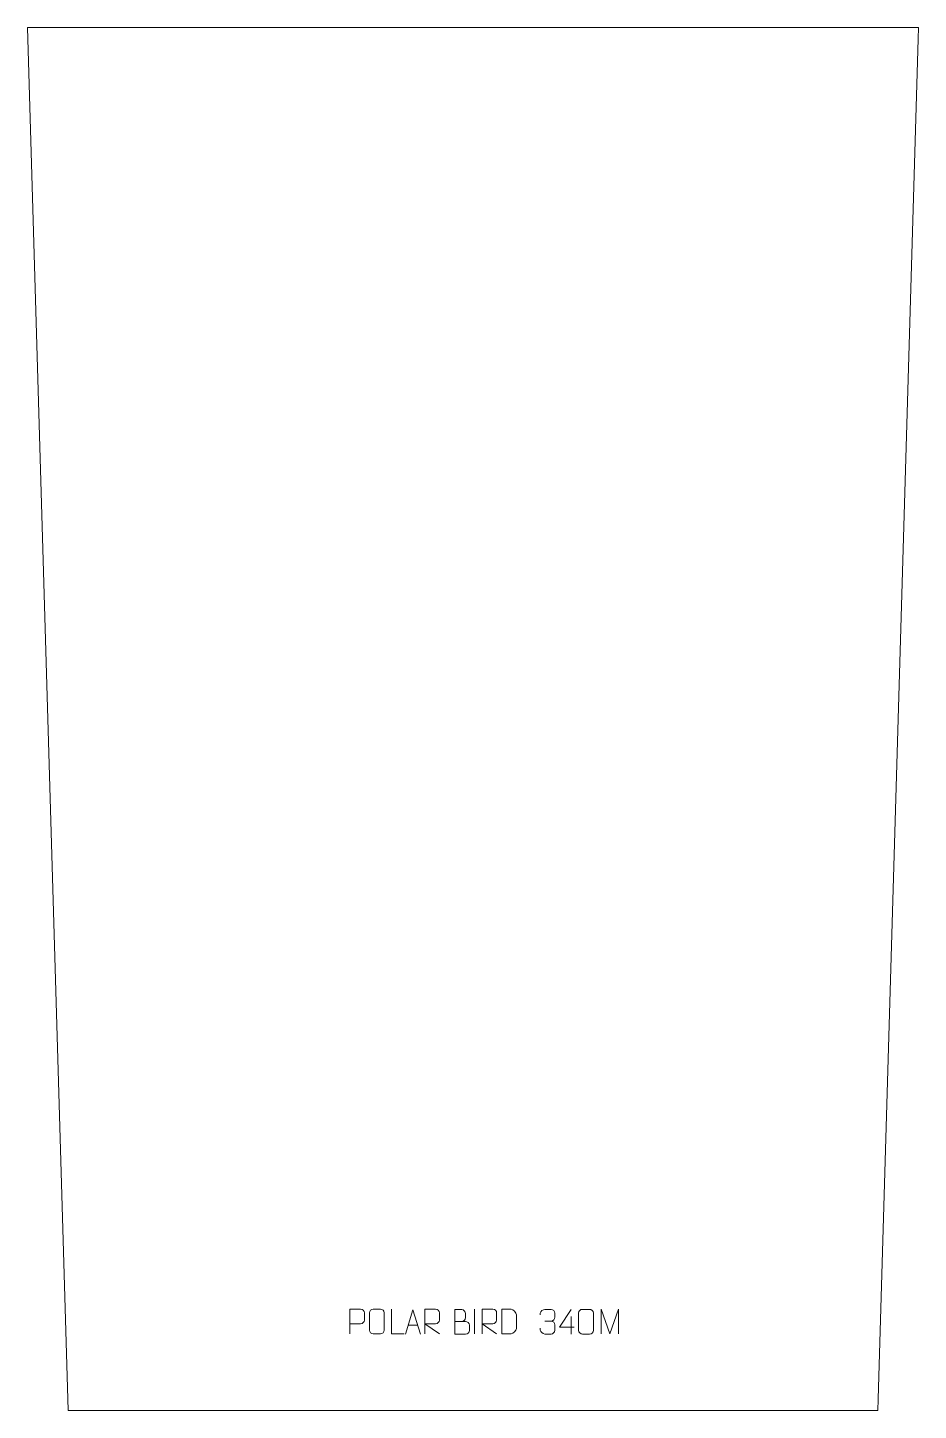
# Model space of a CAD drawing. Header units: millimetres. Extents: x -442 to 460, y -1242 to 158.
import ezdxf

# ---------------------------------------------------------------- set-up
doc = ezdxf.new("R2010")
doc.units = ezdxf.units.MM
doc.header["$MEASUREMENT"] = 0
doc.layers.add('layer 1', color=7, linetype='Continuous')

msp = doc.modelspace()

# ---------------------------------------------------------------- linework, layer by layer
at = {"layer": 'layer 1', "color": 242, "lineweight": 9}
msp.add_open_spline([(460.3837, 158.4446), (460.3837, 158.4446), (419.2079, -1241.5544), (419.2079, -1241.5544), (419.2079, -1241.5544), (419.2079, -1241.5544), (-400.7924, -1241.5544), (-400.7924, -1241.5544), (-400.7924, -1241.5544), (-400.7924, -1241.5544), (-441.9682, 158.4446), (-441.9682, 158.4446), (-441.9682, 158.4446), (-441.9682, 158.4446), (460.3837, 158.4446), (460.3837, 158.4446)], degree=3, knots=[0, 0, 0, 0, 0.2, 0.2, 0.2, 0.2, 0.4, 0.4, 0.4, 0.4, 0.6, 0.6, 0.6, 0.6, 1, 1, 1, 1], dxfattribs=at)
at = {"layer": 'layer 1', "color": 250, "lineweight": 9}
for points, knots in [([(-115.5183, -1164.0226), (-115.5183, -1164.0226), (-115.5183, -1139.069), (-115.5183, -1139.069), (-115.5183, -1139.069), (-111.9233, -1139.069), (-108.328, -1139.069), (-104.7326, -1139.069), (-104.7326, -1139.069), (-102.4074, -1139.1069), (-100.85, -1140.597), (-100.8542, -1142.9631), (-100.8542, -1142.9631), (-100.8546, -1144.9988), (-100.8546, -1148.0581), (-100.8542, -1150.0941), (-100.8542, -1150.0941), (-100.8607, -1151.9695), (-102.6729, -1153.9114), (-104.6825, -1153.9305), (-104.6825, -1153.9305), (-104.6825, -1153.9305), (-115.5183, -1153.9305), (-115.5183, -1153.9305)], [0, 0, 0, 0, 0.142857143, 0.142857143, 0.142857143, 0.142857143, 0.285714286, 0.285714286, 0.285714286, 0.285714286, 0.428571429, 0.428571429, 0.428571429, 0.428571429, 0.571428571, 0.571428571, 0.571428571, 0.571428571, 0.714285714, 0.714285714, 0.714285714, 0.714285714, 1, 1, 1, 1]), ([(-91.7679, -1139.0434), (-89.4012, -1139.0434), (-87.0341, -1139.0434), (-84.667, -1139.0434), (-84.667, -1139.0434), (-82.686, -1139.0078), (-80.6595, -1140.5025), (-80.6324, -1142.9452), (-80.6324, -1142.9452), (-80.6328, -1148.704), (-80.6328, -1154.4633), (-80.6324, -1160.2229), (-80.6324, -1160.2229), (-80.7746, -1162.5511), (-82.4814, -1164.0337), (-84.667, -1164.0446), (-84.667, -1164.0446), (-87.04, -1164.0442), (-89.413, -1164.0442), (-91.7856, -1164.0446), (-91.7856, -1164.0446), (-93.7445, -1164.1502), (-95.7514, -1162.2618), (-95.74, -1160.2403), (-95.74, -1160.2403), (-95.7397, -1154.4582), (-95.7397, -1148.6766), (-95.74, -1142.8953), (-95.74, -1142.8953), (-95.7357, -1140.7527), (-93.9582, -1139.0299), (-91.7679, -1139.0434)], [0, 0, 0, 0, 0.111111111, 0.111111111, 0.111111111, 0.111111111, 0.222222222, 0.222222222, 0.222222222, 0.222222222, 0.333333333, 0.333333333, 0.333333333, 0.333333333, 0.444444444, 0.444444444, 0.444444444, 0.444444444, 0.555555556, 0.555555556, 0.555555556, 0.555555556, 0.666666667, 0.666666667, 0.666666667, 0.666666667, 0.777777778, 0.777777778, 0.777777778, 0.777777778, 1, 1, 1, 1]), ([(-60.4438, -1163.9917), (-60.4438, -1163.9917), (-73.3929, -1163.9917), (-73.3929, -1163.9917), (-73.3929, -1163.9917), (-73.3929, -1163.9917), (-73.3929, -1139.0381), (-73.3929, -1139.0381)], [0, 0, 0, 0, 0.333333333, 0.333333333, 0.333333333, 0.333333333, 1, 1, 1, 1]), ([(-59.0098, -1164.585), (-59.0098, -1164.585), (-51.6388, -1139.6315), (-51.6388, -1139.6315), (-51.6388, -1139.6315), (-51.6388, -1139.6315), (-44.0689, -1164.585), (-44.0689, -1164.585)], [0, 0, 0, 0, 0.333333333, 0.333333333, 0.333333333, 0.333333333, 1, 1, 1, 1]), ([(-39.5182, -1164.0226), (-39.5182, -1164.0226), (-39.5182, -1139.0691), (-39.5182, -1139.0691), (-39.5182, -1139.0691), (-35.9234, -1139.0691), (-32.3279, -1139.0691), (-28.7327, -1139.0691), (-28.7327, -1139.0691), (-26.4074, -1139.1068), (-24.8501, -1140.5968), (-24.8542, -1142.9632), (-24.8542, -1142.9632), (-24.8546, -1144.9987), (-24.8546, -1148.0581), (-24.8542, -1150.0941), (-24.8542, -1150.0941), (-24.8607, -1151.9696), (-26.673, -1153.9114), (-28.6825, -1153.9305), (-28.6825, -1153.9305), (-28.6825, -1153.9305), (-39.5182, -1153.9305), (-39.5182, -1153.9305), (-39.5182, -1153.9305), (-39.5182, -1153.9305), (-24.8635, -1164.0226), (-24.8635, -1164.0226)], [0, 0, 0, 0, 0.125, 0.125, 0.125, 0.125, 0.25, 0.25, 0.25, 0.25, 0.375, 0.375, 0.375, 0.375, 0.5, 0.5, 0.5, 0.5, 0.625, 0.625, 0.625, 0.625, 0.75, 0.75, 0.75, 0.75, 1, 1, 1, 1]), ([(-9.2562, -1151.5459), (-5.6176, -1151.5455), (-2.0305, -1151.5455), (1.6089, -1151.5459), (1.6089, -1151.5459), (3.5843, -1151.5632), (5.5079, -1153.2993), (5.5079, -1155.3489), (5.5079, -1155.3489), (5.5075, -1156.4775), (5.5075, -1159.5269), (5.5079, -1160.6558), (5.5079, -1160.6558), (5.5255, -1162.5137), (3.9834, -1164.5276), (1.6619, -1164.5107), (1.6619, -1164.5107), (-1.9779, -1164.5103), (-5.6173, -1164.5103), (-9.2562, -1164.5107), (-9.2562, -1164.5107), (-9.2562, -1156.1924), (-9.2562, -1147.8746), (-9.2562, -1139.5571), (-9.2562, -1139.5571), (-6.8825, -1139.5571), (-4.5084, -1139.5571), (-2.1342, -1139.5571), (-2.1342, -1139.5571), (-0.4534, -1139.5395), (1.6434, -1141.45), (1.6611, -1143.4124), (1.6611, -1143.4124), (1.6607, -1145.4785), (1.6607, -1145.6245), (1.6611, -1147.691), (1.6611, -1147.691), (1.6784, -1149.7571), (-0.1761, -1151.5632), (-2.1861, -1151.5459)], [0, 0, 0, 0, 0.090909091, 0.090909091, 0.090909091, 0.090909091, 0.181818182, 0.181818182, 0.181818182, 0.181818182, 0.272727273, 0.272727273, 0.272727273, 0.272727273, 0.363636364, 0.363636364, 0.363636364, 0.363636364, 0.454545455, 0.454545455, 0.454545455, 0.454545455, 0.545454545, 0.545454545, 0.545454545, 0.545454545, 0.636363636, 0.636363636, 0.636363636, 0.636363636, 0.727272727, 0.727272727, 0.727272727, 0.727272727, 0.818181818, 0.818181818, 0.818181818, 0.818181818, 1, 1, 1, 1]), ([(18.4818, -1164.0226), (18.4818, -1164.0226), (18.4818, -1139.0691), (18.4818, -1139.0691), (18.4818, -1139.0691), (22.0766, -1139.0691), (25.6721, -1139.0691), (29.2673, -1139.0691), (29.2673, -1139.0691), (31.5926, -1139.1068), (33.1499, -1140.5968), (33.1458, -1142.9632), (33.1458, -1142.9632), (33.1454, -1144.9987), (33.1454, -1148.0581), (33.1458, -1150.0941), (33.1458, -1150.0941), (33.1393, -1151.9696), (31.327, -1153.9114), (29.3175, -1153.9305), (29.3175, -1153.9305), (29.3175, -1153.9305), (18.4818, -1153.9305), (18.4818, -1153.9305), (18.4818, -1153.9305), (18.4818, -1153.9305), (33.1365, -1164.0226), (33.1365, -1164.0226)], [0, 0, 0, 0, 0.125, 0.125, 0.125, 0.125, 0.25, 0.25, 0.25, 0.25, 0.375, 0.375, 0.375, 0.375, 0.5, 0.5, 0.5, 0.5, 0.625, 0.625, 0.625, 0.625, 0.75, 0.75, 0.75, 0.75, 1, 1, 1, 1]), ([(38.4216, -1163.9945), (40.7534, -1163.9941), (45.7036, -1164.0181), (48.0351, -1164.0184), (48.0351, -1164.0184), (49.9601, -1164.1238), (53.2787, -1160.5822), (53.2675, -1158.5649), (53.2675, -1158.5649), (53.2671, -1152.7948), (53.2671, -1150.6251), (53.2675, -1144.8558), (53.2675, -1144.8558), (53.2632, -1142.7177), (49.8887, -1139.0576), (47.7363, -1139.0711), (47.7363, -1139.0711), (45.4106, -1139.0711), (40.6863, -1139.0711), (38.3602, -1139.0711), (38.3602, -1139.0711), (38.3606, -1144.818), (38.4219, -1158.2472), (38.4216, -1163.9945)], [0, 0, 0, 0, 0.142857143, 0.142857143, 0.142857143, 0.142857143, 0.285714286, 0.285714286, 0.285714286, 0.285714286, 0.428571429, 0.428571429, 0.428571429, 0.428571429, 0.571428571, 0.571428571, 0.571428571, 0.571428571, 0.714285714, 0.714285714, 0.714285714, 0.714285714, 1, 1, 1, 1]), ([(77.3609, -1144.9993), (77.3609, -1144.9993), (77.3609, -1143.1421), (77.3609, -1143.1421), (77.3609, -1143.1421), (77.3466, -1141.4002), (80.0111, -1139.2821), (82.0702, -1139.3048), (82.0702, -1139.3048), (84.1343, -1139.3048), (86.1983, -1139.3048), (88.262, -1139.3048), (88.262, -1139.3048), (90.4565, -1139.296), (92.0548, -1141.1428), (92.0992, -1143.0549), (92.0992, -1143.0549), (92.0988, -1144.49), (92.0988, -1145.9251), (92.0992, -1147.3606), (92.0992, -1147.3606), (92.0506, -1149.0141), (90.448, -1151.2441), (88.2497, -1151.2341), (88.2497, -1151.2341), (90.4534, -1151.2453), (92.0614, -1153.0485), (92.1154, -1155.108), (92.1154, -1155.108), (92.115, -1156.8927), (92.115, -1158.6774), (92.1154, -1160.4625), (92.1154, -1160.4625), (92.1255, -1162.5239), (90.0706, -1164.287), (88.2497, -1164.2789), (88.2497, -1164.2789), (86.1844, -1164.2786), (84.1192, -1164.2786), (82.0536, -1164.2789), (82.0536, -1164.2789), (79.885, -1164.2674), (77.354, -1161.8672), (77.3354, -1160.4054), (77.3354, -1160.4054), (77.3354, -1160.4054), (77.3354, -1158.4968), (77.3354, -1158.4968)], [0, 0, 0, 0, 0.076923077, 0.076923077, 0.076923077, 0.076923077, 0.153846154, 0.153846154, 0.153846154, 0.153846154, 0.230769231, 0.230769231, 0.230769231, 0.230769231, 0.307692308, 0.307692308, 0.307692308, 0.307692308, 0.384615385, 0.384615385, 0.384615385, 0.384615385, 0.461538462, 0.461538462, 0.461538462, 0.461538462, 0.538461538, 0.538461538, 0.538461538, 0.538461538, 0.615384615, 0.615384615, 0.615384615, 0.615384615, 0.692307692, 0.692307692, 0.692307692, 0.692307692, 0.769230769, 0.769230769, 0.769230769, 0.769230769, 0.846153846, 0.846153846, 0.846153846, 0.846153846, 1, 1, 1, 1]), ([(111.5827, -1157.3972), (111.5827, -1157.3972), (96.761, -1157.3972), (96.761, -1157.3972), (96.761, -1157.3972), (96.761, -1157.3972), (108.6386, -1139.3267), (108.6386, -1139.3267)], [0, 0, 0, 0, 0.333333333, 0.333333333, 0.333333333, 0.333333333, 1, 1, 1, 1]), ([(120.1438, -1139.2894), (122.5105, -1139.2894), (124.8776, -1139.2894), (127.2447, -1139.2894), (127.2447, -1139.2894), (129.2257, -1139.2538), (131.2522, -1140.7485), (131.2793, -1143.1912), (131.2793, -1143.1912), (131.2789, -1148.95), (131.2789, -1154.7093), (131.2793, -1160.4689), (131.2793, -1160.4689), (131.1371, -1162.7971), (129.4303, -1164.2797), (127.2447, -1164.2906), (127.2447, -1164.2906), (124.8717, -1164.2902), (122.4987, -1164.2902), (120.1261, -1164.2906), (120.1261, -1164.2906), (118.1672, -1164.3962), (116.1603, -1162.5078), (116.1717, -1160.4863), (116.1717, -1160.4863), (116.172, -1154.7042), (116.172, -1148.9226), (116.1717, -1143.1413), (116.1717, -1143.1413), (116.176, -1140.9987), (117.9535, -1139.2759), (120.1438, -1139.2894)], [0, 0, 0, 0, 0.111111111, 0.111111111, 0.111111111, 0.111111111, 0.222222222, 0.222222222, 0.222222222, 0.222222222, 0.333333333, 0.333333333, 0.333333333, 0.333333333, 0.444444444, 0.444444444, 0.444444444, 0.444444444, 0.555555556, 0.555555556, 0.555555556, 0.555555556, 0.666666667, 0.666666667, 0.666666667, 0.666666667, 0.777777778, 0.777777778, 0.777777778, 0.777777778, 1, 1, 1, 1]), ([(138.9714, -1164.0248), (138.9714, -1164.0248), (138.9714, -1139.0669), (138.9714, -1139.0669), (138.9714, -1139.0669), (138.9714, -1139.0669), (147.8965, -1164.0248), (147.8965, -1164.0248), (147.8965, -1164.0248), (147.8965, -1164.0248), (156.6564, -1139.0674), (156.6564, -1139.0674), (156.6564, -1139.0674), (156.6564, -1139.0674), (156.6564, -1164.0248), (156.6564, -1164.0248)], [0, 0, 0, 0, 0.2, 0.2, 0.2, 0.2, 0.4, 0.4, 0.4, 0.4, 0.6, 0.6, 0.6, 0.6, 1, 1, 1, 1])]:
    msp.add_open_spline(points, degree=3, knots=knots, dxfattribs=at)
for points in [[(10.7438, -1139.0588), (10.7438, -1139.0588), (10.7438, -1164.0329), (10.7438, -1164.0329)], [(108.6386, -1146.6361), (108.6386, -1146.6361), (108.6386, -1164.3008), (108.6386, -1164.3008)], [(-56.2872, -1155.3356), (-56.2872, -1155.3356), (-46.7915, -1155.3356), (-46.7915, -1155.3356)], [(82.0706, -1151.2445), (82.0706, -1151.2445), (88.267, -1151.2445), (88.267, -1151.2445)]]:
    msp.add_open_spline(points, degree=3, dxfattribs=at)

doc.saveas('drawing.dxf')
